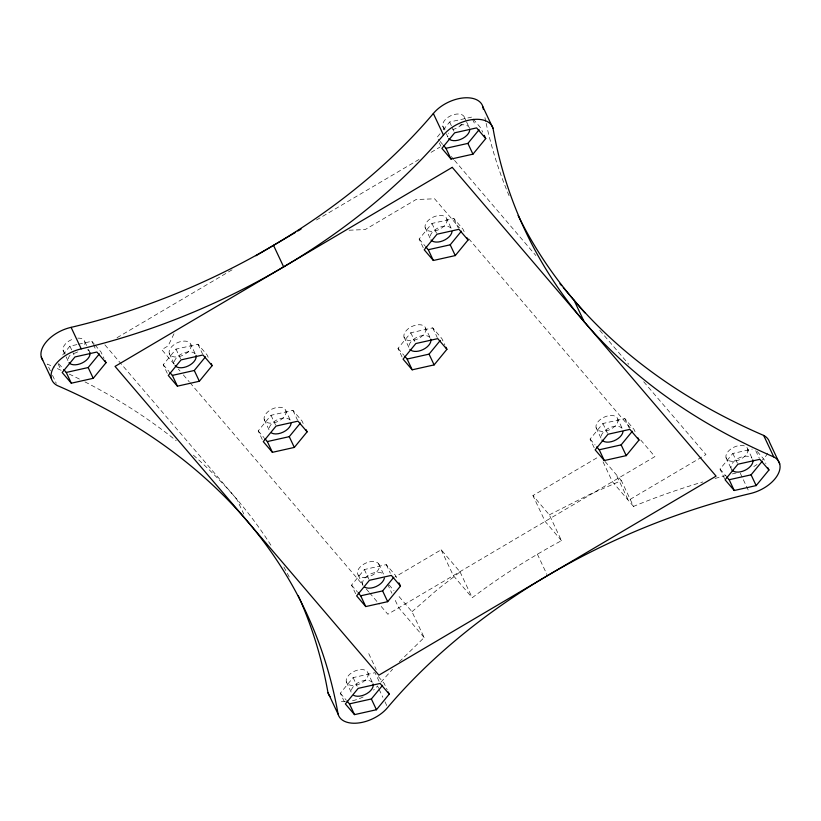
<?xml version="1.0" encoding="UTF-8"?>
<svg xmlns="http://www.w3.org/2000/svg" width="821" height="821" viewBox="0 0 821 821"><rect width="100%" height="100%" fill="white"/><g stroke="black" fill="none" stroke-linecap="round" stroke-linejoin="round"><path stroke-width="0.62" stroke-dasharray="4.11 3.08" d="M173.99 333.798L168.12 345.898L161.758 349.654L174.226 364.247M62.714 354.939L69.908 346.175L77.215 344.533M167.279 373.319L163.225 364.709L176.022 349.12L197.943 344.225L207.066 354.908L209.098 359.208M440.035 133.72L436.834 137.62L439.327 140.535M443.227 129.821L449.631 122.031L471.552 117.126M262.258 439.492L258.215 430.881L271.002 415.293L292.923 410.387L302.056 421.07L304.078 425.381M423.205 247.644L419.151 239.034L431.949 223.445L453.869 218.55L463.003 229.233L464.522 232.456M402.054 356.971L398 348.361L410.798 332.772L432.718 327.877L441.842 338.56L444.879 345.015M355.616 593.737L351.562 585.127L364.36 569.538L386.281 564.632L395.414 575.316L397.436 579.616M344.379 701.801L340.325 693.191L353.112 677.602L375.033 672.697L379.589 682.384M594.158 447.702L590.104 439.091L602.891 423.503L624.812 418.607L633.945 429.291L635.967 433.591M724.594 478.735L720.038 469.048L732.835 453.459L752.313 449.108M380.872 682.241L392.592 669.248M399.293 661.818L424.159 637.548L411.998 611.717L397.251 594.445M411.998 611.717L437.08 589.827L460.068 571.898L441.154 549.772L395.322 576.824M441.154 549.772L453.315 575.603L472.219 597.729C500.441 576.455 530.366 557.428 561.492 540.67L549.331 514.839L532.942 495.586L599.135 456.517M117.034 337.718L233.841 268.765M316.495 219.987L418.977 159.49M431.097 152.337L439.912 147.133M549.331 514.839L590.33 494.088L621.374 480.603L633.535 506.444L636.296 505.243A438.229 256.347 -25.2 0 1 702.797 481.958M78.436 344.266L91.829 341.269L94.323 344.184M349.13 230.208L365.181 229.572L416.093 199.524L434.617 198.795L459.555 227.981M473.204 119.066L480.675 127.809L482.707 132.119M757.239 451.468L763.879 459.247L765.911 463.547M440.159 141.499L442.642 144.414M720.038 469.048L725.846 475.852M451.242 156.513L453.736 159.428M454.557 160.393L535.867 255.547M599.751 330.319L628.794 364.298M643.726 381.775L705.957 454.598L628.373 500.4L616.212 474.569M468.699 238.685L630.795 428.388M640.77 440.066L654.901 456.599L387.851 614.241L378.707 603.538M419.151 239.034L424.96 245.838M590.104 439.091L595.081 444.92M605.026 461.474L621.374 480.603M633.535 506.444L612.394 481.701L602.881 461.484M398 348.361L403.809 355.165M258.215 430.881L264.023 437.675M389.051 584.86L393.967 590.607M424.159 637.548L398.749 607.807L393.988 597.698M178.383 369.111L180.045 371.051M183.37 374.94L189.189 381.755M190.02 382.73L362.913 585.065M366.238 588.955L368.732 591.869M369.563 592.844L377.876 602.573M163.225 364.709L169.034 371.513M351.562 585.127L357.381 591.92M104.914 344.871L236.838 499.26L243.765 513.987M95.154 345.148L100.962 351.952L104 358.408M378.358 676.586L384.166 683.38L387.204 689.845M58.773 363.703L62.93 368.557M340.325 693.191L346.134 699.985M561.492 540.67L545.103 521.417L532.942 495.586M755.761 450.708L759.312 458.241M747.757 449.056A11.73 6.866 -25.2 0 1 733.04 461.34A11.73 6.866 -25.2 0 1 729.89 449.754A11.73 6.866 -25.2 0 1 747.757 449.056L752.313 458.734M732.835 453.459L737.391 463.147M740.306 473.255L749.368 492.518M726.031 457.718L731.101 468.473M624.812 418.607L629.379 428.295M617.823 419.1A11.73 6.866 -25.2 0 1 603.096 431.384A11.73 6.866 -25.2 0 1 599.956 419.798A11.73 6.866 -25.2 0 1 617.823 419.1L622.882 429.855M472.557 119.281L475.595 125.736M464.553 117.619L466.071 120.851M466.574 121.929L469.612 128.384A11.73 6.866 -25.2 0 0 459.811 125.131M602.891 423.503L607.448 433.19M596.097 427.762L601.167 438.527A11.73 6.866 -25.2 0 1 608.802 428.121A11.73 6.866 -25.2 0 1 622.041 428.275M449.631 122.031L451.653 126.331M452.155 127.409L454.187 131.719M442.827 126.28L445.865 132.735M446.378 133.813L447.897 137.045A11.73 6.866 -25.2 0 1 448.44 133.115M439.368 142.998L440.887 146.23M453.869 218.55L458.426 228.228M446.87 219.043A11.73 6.866 -25.2 0 1 432.154 231.327A11.73 6.866 -25.2 0 1 429.014 219.741A11.73 6.866 -25.2 0 1 446.87 219.043L451.427 228.731M431.949 223.445L436.505 233.133M425.155 227.704L430.214 238.459A11.73 6.866 -25.2 0 1 437.86 228.064A11.73 6.866 -25.2 0 1 451.098 228.217M432.718 327.877L437.275 337.554M537.355 554.124L546.95 574.515M425.719 328.369A11.73 6.866 -25.2 0 1 411.003 340.653A11.73 6.866 -25.2 0 1 407.852 329.067A11.73 6.866 -25.2 0 1 425.719 328.369L430.779 339.124M410.798 332.772L414.841 341.382M403.994 337.031L409.063 347.786A11.73 6.866 -25.2 0 1 416.709 337.39A11.73 6.866 -25.2 0 1 429.947 337.544M460.068 571.898L472.219 597.729M386.281 564.632L390.334 573.243M378.666 563.822L383.725 574.587A11.73 6.866 -25.2 0 0 370.815 573.889A11.73 6.866 -25.2 0 0 362.554 584.203M387.645 584.224L391.874 593.214M292.923 410.387L297.479 420.075M364.36 569.538L368.916 579.226M285.924 410.88A11.73 6.866 -25.2 0 1 271.207 423.174A11.73 6.866 -25.2 0 1 268.067 411.588A11.73 6.866 -25.2 0 1 285.924 410.88L290.993 421.645M358.182 575.09L363.251 585.855M271.002 415.293L275.558 424.98M264.208 419.541L269.267 430.307A11.73 6.866 -25.2 0 1 276.913 419.911A11.73 6.866 -25.2 0 1 290.152 420.065M368.752 653.639L376.213 669.505M378.584 688.224L377.527 685.956A29.33 17.159 -25.2 0 1 373.524 690.081M379.117 689.353L382.853 697.286M384.987 701.822L387.122 706.347M368.044 673.189A11.73 6.866 -25.2 0 1 353.317 685.484A11.73 6.866 -25.2 0 1 350.177 673.897A11.73 6.866 -25.2 0 1 368.044 673.189L373.103 683.955M197.943 344.225L202.5 353.902M353.112 677.602L357.166 686.212M190.944 344.717A11.73 6.866 -25.2 0 1 176.228 357.002A11.73 6.866 -25.2 0 1 173.087 345.415A11.73 6.866 -25.2 0 1 190.944 344.717L195.501 354.395M346.318 681.851L351.388 692.616A11.73 6.866 -25.2 0 1 359.023 682.22A11.73 6.866 -25.2 0 1 372.262 682.374M176.022 349.12L180.579 358.808M169.229 353.379L174.288 364.134A11.73 6.866 -25.2 0 1 181.934 353.738A11.73 6.866 -25.2 0 1 195.172 353.892M91.829 341.269L92.845 343.424M93.348 344.492L96.385 350.957M84.84 341.762L87.878 348.217M88.381 349.294L89.9 352.527M69.908 346.175L73.962 354.785M63.114 350.423L65.649 355.801M66.152 356.878L68.184 361.189A11.73 6.866 -25.2 0 1 71.324 353.851M58.127 363.908L61.175 370.363A1157.743 677.233 -25.2 0 0 55.407 367.664M50.409 370.846L47.208 364.052A1157.743 677.233 -25.2 0 1 54.237 367.141M52.534 375.382L56.269 383.304M715.07 478.448A438.229 256.347 -25.2 0 1 726.205 475.482M732.373 473.912A438.229 256.347 -25.2 0 1 736.078 473.009M767.666 453.192A29.33 17.159 -25.2 0 1 762.545 459.842M757.003 464.481A29.33 17.159 -25.2 0 1 753.832 466.523M509.082 195.726A1157.743 677.233 -25.2 0 1 486.053 122.914M485.786 121.693A1157.743 677.233 -25.2 0 1 484.523 115.535M445.198 129.051A11.73 6.866 -25.2 0 1 450.472 115.884A11.73 6.866 -25.2 0 1 464.655 119.497M462.069 124.289A11.73 6.866 -25.2 0 1 452.638 129.533M69.221 374.078A1157.743 677.233 -25.2 0 1 80.509 379.62M84.963 381.888A1157.743 677.233 -25.2 0 1 176.207 440.682M193.397 455.173A1157.743 677.233 -25.2 0 1 272.387 547.515M283.881 566.993A1157.743 677.233 -25.2 0 1 289.895 578.292M77.831 338.129A11.73 6.866 -25.2 0 1 84.286 345.682M77.646 351.932A11.73 6.866 -25.2 0 1 72.915 353.677M65.475 353.184A11.73 6.866 -25.2 0 1 64.038 345.795A11.73 6.866 -25.2 0 1 74.075 338.745M731.942 470.064A11.73 6.866 -25.2 0 1 737.391 458.806A11.73 6.866 -25.2 0 1 751.985 458.231M363.159 696.957A29.33 17.159 -25.2 0 1 350.095 701.206M345.467 701.688A29.33 17.159 -25.2 0 1 339.124 701.267M87.539 349.756A11.73 6.866 -25.2 0 1 89.058 350.936M364.042 577.43A11.73 6.866 -25.2 0 0 379.364 565.474A11.73 6.866 -25.2 0 0 361.866 565.464A11.73 6.866 -25.2 0 0 364.042 577.43"/><path stroke-width="1.23" d="M63.761 369.532L66.244 372.447L88.165 367.541L99.362 353.902M106.022 362.718L96.899 352.035L74.978 356.93L62.18 372.518L71.314 383.202L93.235 378.307L106.022 362.718L105.016 360.563M169.865 372.477L172.359 375.392L194.279 370.487L205.476 356.848M212.136 365.663L203.003 354.98L181.082 359.885L168.295 375.474L177.418 386.157L199.349 381.252L212.136 365.663L211.12 363.518M443.473 145.389L445.967 148.303L467.888 143.398L479.074 129.759M485.745 138.575L476.611 127.891L454.69 132.797L441.903 148.385L451.027 159.069L472.947 154.163L485.745 138.575L484.226 135.342M264.855 438.65L267.338 441.565L289.259 436.659L300.455 423.02M425.791 246.803L428.285 249.717L450.206 244.812L461.402 231.173M307.116 431.836L297.992 421.152L276.072 426.058L263.274 441.647L272.408 452.33L294.329 447.424L307.116 431.836L306.11 429.681M468.062 239.989L458.929 229.305L437.008 234.211L424.221 249.8L433.355 260.483L455.275 255.577L468.062 239.989L467.046 237.844M404.64 356.129L407.134 359.044L429.055 354.138L440.241 340.499M446.911 349.315L437.778 338.632L415.857 343.537L403.07 359.126L412.193 369.809L434.114 364.904L446.911 349.315L445.895 347.17M358.202 592.895L360.696 595.81L382.617 590.904L393.813 577.266M400.474 586.081L391.35 575.398L369.419 580.293L356.632 595.882L365.766 606.565L387.686 601.67L400.474 586.081L398.955 582.848M346.965 700.96L349.448 703.874L371.369 698.969L382.565 685.33M389.226 694.145L380.102 683.462L358.182 688.367L345.384 703.956L354.518 714.639L376.439 709.734L389.226 694.145L388.22 691.99M596.744 446.86L599.227 449.775L621.148 444.879L632.344 431.241M639.005 440.056L629.881 429.362L607.961 434.268L595.163 449.857L604.297 460.54L626.218 455.634L639.005 440.056L637.999 437.901M726.677 476.816L729.171 479.731L751.092 474.825L762.278 461.186M768.949 470.002L759.815 459.319L737.894 464.224L725.107 479.813L734.231 490.496L756.151 485.591L768.949 470.002L767.933 467.857M255.885 255.762L295.56 232.343M297.756 231.04L301.061 229.09M559.932 283.707L561.595 285.646M563.247 287.596L584.819 312.832M779.704 463.865L769.575 442.334A29.33 17.159 -25.2 0 0 763.663 435.428A1157.743 677.233 -25.2 0 1 518.113 215.471M763.663 435.428L773.793 456.948A29.33 17.159 -25.2 0 1 776.851 476.283A29.33 17.159 -25.2 0 1 749.901 493.647A438.229 256.347 -25.2 0 0 387.656 707.486A29.33 17.159 -25.2 0 1 359.044 722.911A29.33 17.159 -25.2 0 1 338.088 714.137A1157.743 677.233 -25.2 0 0 57.337 385.572A29.33 17.159 -25.2 0 1 54.278 366.238A29.33 17.159 -25.2 0 1 81.228 348.874A438.229 256.347 -25.2 0 0 443.473 135.044A29.33 17.159 -25.2 0 1 472.085 119.62A29.33 17.159 -25.2 0 1 493.041 128.384A1157.743 677.233 -25.2 0 0 773.793 456.948M751.092 474.825L756.151 485.591M729.171 479.731L734.231 490.496M574.033 300.219L584.162 321.74M42.713 360.193A29.33 17.159 -25.2 0 1 71.099 327.353A438.229 256.347 -25.2 0 0 433.344 113.514A29.33 17.159 -25.2 0 1 461.956 98.089A29.33 17.159 -25.2 0 1 482.912 106.863L493.041 128.384M621.148 444.879L626.218 455.634M467.888 143.398L472.947 154.163M599.227 449.775L604.297 460.54M433.344 113.514L443.473 135.044M445.967 148.303L451.027 159.069M450.206 244.812L455.275 255.577M428.285 249.717L433.355 260.483M429.055 354.138L434.114 364.904M407.134 359.044L412.193 369.809M273.516 245.356L283.645 266.876M382.617 590.904L387.686 601.67M289.259 436.659L294.329 447.424M360.696 595.81L365.766 606.565M267.338 441.565L272.408 452.33M371.369 698.969L376.439 709.734M194.279 370.487L199.349 381.252M349.448 703.874L354.518 714.639M298.197 595.553A1157.743 677.233 -25.2 0 1 327.959 692.616L338.088 714.137M172.359 375.392L177.418 386.157M71.099 327.353L81.228 348.874M88.165 367.541L93.235 378.307M66.244 372.447L71.314 383.202M41.296 357.135L51.425 378.666M483.353 109.347A1157.743 677.233 -25.2 0 1 482.912 106.863M384.382 578.158A11.73 6.866 -25.2 0 1 376.162 586.543A11.73 6.866 -25.2 0 1 364.647 587.118M622.985 431.743A11.73 6.866 -25.2 0 1 613.841 440.877A11.73 6.866 -25.2 0 1 601.998 440.107M430.779 339.124A11.73 6.866 -25.2 0 1 423.143 349.53A11.73 6.866 -25.2 0 1 409.905 349.377M291.096 423.523A11.73 6.866 -25.2 0 1 283.348 432.041A11.73 6.866 -25.2 0 1 271.638 433.067M452.032 231.686A11.73 6.866 -25.2 0 1 442.888 240.82A11.73 6.866 -25.2 0 1 431.056 240.05M752.816 459.811A11.73 6.866 -25.2 0 1 745.181 470.217A11.73 6.866 -25.2 0 1 731.942 470.064M330.063 696.577A29.33 17.159 -25.2 0 1 327.959 692.616M373.103 683.955A11.73 6.866 -25.2 0 1 366.813 693.632A11.73 6.866 -25.2 0 1 353.748 695.387M469.715 130.262A11.73 6.866 -25.2 0 1 460.571 139.406A11.73 6.866 -25.2 0 1 448.738 138.626M89.9 352.527A11.73 6.866 -25.2 0 1 82.254 362.923A11.73 6.866 -25.2 0 1 69.015 362.769M196.014 355.472A11.73 6.866 -25.2 0 1 188.368 365.879A11.73 6.866 -25.2 0 1 175.13 365.725M452.248 167.361L115.043 366.402L378.881 675.17L716.086 476.129L452.248 167.361"/></g></svg>
